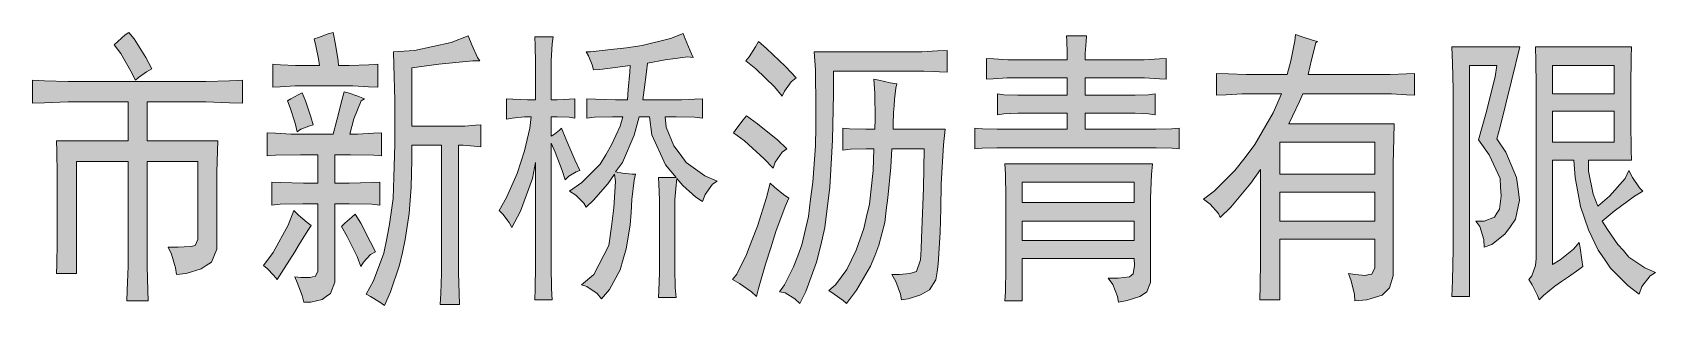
# Model space of a CAD drawing. Header units: millimetres. Extents: x 0 to 586, y 0 to 414.
# Drawn here: x 552.11 to 567.81, y 71.8 to 74.45 of the extents above; entities that cross this region are included whole.
import ezdxf

# ---------------------------------------------------------------- set-up
doc = ezdxf.new("R2010")
doc.units = ezdxf.units.MM

msp = doc.modelspace()

# ---------------------------------------------------------------- hatches: boundary and pattern name
h = msp.add_hatch(color=0)
h.dxf.hatch_style = 2
h.paths.add_polyline_path([(553.046194, 74.446694), (553.099111, 74.383194), (553.212, 74.203278), (553.268444, 74.093917), (553.219056, 74.065694), (553.141444, 74.00925), (553.109694, 73.984556), (553.067361, 74.07275), (552.968583, 74.242083), (552.905083, 74.32675), (552.940361, 74.3585), (553.010917, 74.422)])
h = msp.add_hatch(color=0)
h.dxf.hatch_style = 2
h.paths.add_polyline_path([(555.02175, 74.446694), (555.046444, 74.330278), (555.071139, 74.171528), (555.074667, 74.125667), (555.176972, 74.125667), (555.367472, 74.132722), (555.455667, 74.139778), (555.455667, 73.917528), (555.363944, 73.921056), (555.21225, 73.928111), (555.155806, 73.928111), (554.728944, 73.928111), (554.654861, 73.928111), (554.510222, 73.921056), (554.439667, 73.917528), (554.439667, 74.139778), (554.51375, 74.132722), (554.658389, 74.125667), (554.728944, 74.125667), (554.891222, 74.125667), (554.880639, 74.189167), (554.855944, 74.316167), (554.838306, 74.383194), (554.880639, 74.397306), (554.975889, 74.432583)])
h = msp.add_hatch(color=0)
h.dxf.hatch_style = 2
h.paths.add_polyline_path([(556.439917, 74.171528), (556.372889, 74.171528), (556.044806, 74.139778), (555.78375, 74.1045), (555.78375, 73.540056), (556.245889, 73.540056), (556.295278, 73.540056), (556.397583, 73.547111), (556.4505, 73.550639), (556.4505, 73.338972), (556.387, 73.346028), (556.281167, 73.353083), (556.235306, 73.353083), (556.235306, 72.210083), (556.235306, 72.118361), (556.242361, 71.917278), (556.245889, 71.811444), (556.058917, 71.811444), (556.062444, 71.917278), (556.0695, 72.111306), (556.0695, 72.1995), (556.0695, 73.353083), (555.78375, 73.353083), (555.78375, 73.211972), (555.776694, 72.947389), (555.766111, 72.820389), (555.759056, 72.693389), (555.72025, 72.439389), (555.692028, 72.315917), (555.663806, 72.192444), (555.575611, 71.934917), (555.519167, 71.800861), (555.473306, 71.832611), (555.385111, 71.889056), (555.342778, 71.910222), (555.413333, 72.04075), (555.512111, 72.308861), (555.540333, 72.449972), (555.568556, 72.591083), (555.603833, 72.838028), (555.607361, 72.940333), (555.610889, 73.046167), (555.617944, 73.363667), (555.617944, 73.571806), (555.617944, 73.790528), (555.610889, 74.132722), (555.607361, 74.259722), (555.808444, 74.270306), (556.16475, 74.347917), (556.327028, 74.414944), (556.362306, 74.32675), (556.41875, 74.203278)])
h = msp.add_hatch(color=0)
h.dxf.hatch_style = 2
h.paths.add_polyline_path([(557.265417, 73.017944), (557.237194, 73.109667), (557.170167, 73.286056), (557.131361, 73.37425), (557.131361, 72.287694), (557.131361, 72.181861), (557.134889, 71.966667), (557.141944, 71.857306), (556.972611, 71.857306), (556.976139, 71.966667), (556.979667, 72.181861), (556.979667, 72.287694), (556.979667, 73.187278), (556.951444, 73.032056), (556.835028, 72.714556), (556.750361, 72.555806), (556.725667, 72.605194), (556.662167, 72.686333), (556.626889, 72.721611), (556.697444, 72.848611), (556.803278, 73.081444), (556.838556, 73.190806), (556.873833, 73.300167), (556.923222, 73.518889), (556.937333, 73.62825), (556.873833, 73.62825), (556.753889, 73.617667), (556.697444, 73.607083), (556.697444, 73.804639), (556.760944, 73.801111), (556.902056, 73.794056), (556.979667, 73.794056), (556.979667, 74.07275), (556.979667, 74.153889), (556.976139, 74.319694), (556.972611, 74.404361), (557.149, 74.404361), (557.141944, 74.337333), (557.131361, 74.171528), (557.131361, 74.07275), (557.131361, 73.794056), (557.187806, 73.794056), (557.304222, 73.801111), (557.360667, 73.804639), (557.360667, 73.617667), (557.304222, 73.624722), (557.187806, 73.62825), (557.131361, 73.62825), (557.131361, 73.441278), (557.163111, 73.462444), (557.2125, 73.50125), (557.230139, 73.518889), (557.272472, 73.416583), (557.360667, 73.211972), (557.406528, 73.109667), (557.37125, 73.095556), (557.300694, 73.053222)])
h = msp.add_hatch(color=0)
h.dxf.hatch_style = 2
h.paths.add_polyline_path([(558.503667, 74.203278), (558.45075, 74.210333), (558.232028, 74.182111), (558.062694, 74.150361), (558.052111, 74.065694), (558.030944, 73.889306), (558.016833, 73.794056), (558.337861, 73.794056), (558.390778, 73.794056), (558.517778, 73.801111), (558.595389, 73.804639), (558.595389, 73.617667), (558.517778, 73.624722), (558.337861, 73.62825), (558.232028, 73.62825), (558.242611, 73.529472), (558.316694, 73.349556), (558.376667, 73.268417), (558.436639, 73.187278), (558.616556, 73.05675), (558.7365, 73.007361), (558.690639, 72.975611), (558.620083, 72.876833), (558.595389, 72.809806), (558.528361, 72.852139), (558.404889, 72.965028), (558.344917, 73.032056), (558.337861, 72.968556), (558.327278, 72.823917), (558.327278, 72.742778), (558.327278, 72.23125), (558.327278, 72.157167), (558.330806, 71.97725), (558.337861, 71.878472), (558.168528, 71.878472), (558.172056, 71.9455), (558.179111, 72.121889), (558.179111, 72.23125), (558.179111, 72.742778), (558.179111, 72.823917), (558.172056, 72.975611), (558.168528, 73.042639), (558.337861, 73.042639), (558.235556, 73.162583), (558.105028, 73.455389), (558.080333, 73.62825), (557.981556, 73.62825), (557.932167, 73.451861), (557.819278, 73.187278), (557.75225, 73.095556), (557.819278, 73.084972), (557.914528, 73.074389), (557.946278, 73.074389), (557.932167, 73.014417), (557.911, 72.827444), (557.903944, 72.703972), (557.893361, 72.5805), (557.854556, 72.351194), (557.826333, 72.248889), (557.798111, 72.146583), (557.695806, 71.956083), (557.618194, 71.867889), (557.575861, 71.917278), (557.477083, 71.984306), (557.424167, 72.001944), (557.544111, 72.100722), (557.68875, 72.382944), (557.713444, 72.566389), (557.738139, 72.746306), (557.75225, 73.003833), (557.741667, 73.074389), (557.678167, 72.979139), (557.540583, 72.820389), (557.470028, 72.753361), (557.445333, 72.792167), (557.367722, 72.869778), (557.30775, 72.908583), (557.427694, 72.99325), (557.604083, 73.169639), (557.660528, 73.261361), (557.713444, 73.356611), (557.798111, 73.540056), (557.822806, 73.62825), (557.724028, 73.62825), (557.551167, 73.624722), (557.477083, 73.617667), (557.477083, 73.804639), (557.558222, 73.801111), (557.75225, 73.794056), (557.868667, 73.794056), (557.875722, 73.892833), (557.889833, 74.062167), (557.893361, 74.125667), (557.776944, 74.111556), (557.600556, 74.086861), (557.540583, 74.083333), (557.526472, 74.132722), (557.491194, 74.220917), (557.470028, 74.259722), (557.512361, 74.259722), (557.706389, 74.280889), (557.858083, 74.298528), (558.009778, 74.319694), (558.284944, 74.386722), (558.408417, 74.436111), (558.426056, 74.383194), (558.475444, 74.266778)])
h = msp.add_hatch(color=0)
h.dxf.hatch_style = 2
h.paths.add_polyline_path([(562.306611, 74.414944), (562.303083, 74.3585), (562.296028, 74.242083), (562.296028, 74.182111), (562.786389, 74.182111), (562.864, 74.182111), (563.012167, 74.189167), (563.079194, 74.192694), (563.079194, 73.995139), (563.012167, 73.998667), (562.867528, 74.005722), (562.793444, 74.005722), (562.296028, 74.005722), (562.296028, 73.839917), (562.722889, 73.839917), (562.779333, 73.839917), (562.906333, 73.843444), (562.969833, 73.8505), (562.969833, 73.649417), (562.906333, 73.656472), (562.779333, 73.663528), (562.722889, 73.663528), (562.296028, 73.663528), (562.296028, 73.508306), (562.892222, 73.508306), (562.976889, 73.508306), (563.132111, 73.511833), (563.202667, 73.518889), (563.202667, 73.317806), (563.135639, 73.324861), (562.980417, 73.328389), (562.892222, 73.328389), (561.509333, 73.328389), (561.438778, 73.328389), (561.297667, 73.324861), (561.227111, 73.317806), (561.227111, 73.518889), (561.301194, 73.511833), (561.442306, 73.508306), (561.509333, 73.508306), (562.119639, 73.508306), (562.119639, 73.663528), (561.713944, 73.663528), (561.643389, 73.663528), (561.509333, 73.656472), (561.445833, 73.649417), (561.445833, 73.8505), (561.509333, 73.843444), (561.643389, 73.839917), (561.713944, 73.839917), (562.119639, 73.839917), (562.119639, 74.005722), (561.615167, 74.005722), (561.541083, 74.005722), (561.4035, 73.998667), (561.34, 73.995139), (561.34, 74.192694), (561.410556, 74.189167), (561.548139, 74.182111), (561.615167, 74.182111), (562.119639, 74.182111), (562.119639, 74.249139), (562.116111, 74.365556), (562.112583, 74.414944)])
h = msp.add_hatch(color=0)
h.paths.add_polyline_path([(563.439028, 72.830972), (563.541333, 72.908583), (563.742417, 73.109667), (563.841194, 73.236667), (563.936444, 73.360139), (564.112833, 73.667056), (564.193972, 73.8505), (563.876472, 73.8505), (563.812972, 73.8505), (563.65775, 73.843444), (563.566028, 73.839917), (563.566028, 74.048056), (563.678917, 74.044528), (563.851778, 74.037472), (563.91175, 74.037472), (564.246889, 74.037472), (564.282167, 74.171528), (564.320972, 74.365556), (564.328028, 74.425528), (564.391528, 74.404361), (564.500889, 74.369083), (564.539694, 74.3585), (564.525583, 74.344389), (564.48325, 74.182111), (564.4515, 74.037472), (565.167639, 74.037472), (565.24525, 74.037472), (565.400472, 74.044528), (565.478083, 74.048056), (565.478083, 73.839917), (565.400472, 73.843444), (565.255833, 73.8505), (565.195861, 73.8505), (564.398583, 73.8505), (564.366833, 73.776417), (564.299806, 73.635306), (564.264528, 73.561222), (565.284056, 73.561222), (565.280528, 73.423639), (565.273472, 73.173167), (565.273472, 73.063806), (565.273472, 72.16775), (565.273472, 72.090139), (565.238194, 71.973722), (565.202917, 71.938444), (565.167639, 71.903167), (565.019472, 71.857306), (564.903056, 71.846722), (564.899528, 71.906694), (564.867778, 72.04075), (564.839556, 72.111306), (564.906583, 72.100722), (565.005361, 72.093667), (565.037111, 72.100722), (565.065333, 72.10425), (565.097083, 72.16775), (565.097083, 72.220667), (565.097083, 72.442917), (564.176333, 72.442917), (564.176333, 71.857306), (563.982306, 71.857306), (563.985833, 71.994889), (563.989361, 72.23125), (563.989361, 72.333556), (563.989361, 73.12025), (563.897639, 72.986194), (563.703611, 72.753361), (563.601306, 72.654583), (563.583667, 72.693389), (563.502528, 72.781583)])
h.paths.add_polyline_path([(565.097083, 73.074389), (565.097083, 73.384833), (564.176333, 73.384833), (564.176333, 73.074389)])
h.paths.add_polyline_path([(565.097083, 72.619306), (565.097083, 72.898), (564.176333, 72.898), (564.176333, 72.619306)])
h = msp.add_hatch(color=0)
h.dxf.hatch_style = 2
h.paths.add_polyline_path([(559.135139, 74.3585), (559.21275, 74.291472), (559.396194, 74.115083), (559.4985, 74.005722), (559.452639, 73.966917), (559.385611, 73.878722), (559.364444, 73.829333), (559.290361, 73.921056), (559.110444, 74.093917), (559.011667, 74.171528), (559.046944, 74.210333), (559.106917, 74.305583)])
h = msp.add_hatch(color=0)
h.dxf.hatch_style = 2
h.paths.add_polyline_path([(559.533778, 71.822028), (559.487917, 71.867889), (559.392667, 71.924333), (559.33975, 71.934917), (559.385611, 72.001944), (559.473806, 72.174806), (559.516139, 72.284167), (559.554944, 72.39), (559.618444, 72.665167), (559.639611, 72.830972), (559.660778, 72.996778), (559.685472, 73.349556), (559.689, 73.533), (559.689, 73.719972), (559.685472, 74.083333), (559.674889, 74.259722), (560.659139, 74.259722), (560.715583, 74.259722), (560.867278, 74.266778), (560.959, 74.270306), (560.959, 74.062167), (560.884917, 74.065694), (560.733222, 74.07275), (560.659139, 74.07275), (559.861861, 74.07275), (559.861861, 73.8505), (559.851278, 73.402472), (559.837167, 73.173167), (559.826583, 72.947389), (559.777194, 72.555806), (559.738389, 72.386472), (559.696056, 72.220667), (559.59375, 71.938444)])
h = msp.add_hatch(color=0)
h.dxf.hatch_style = 2
h.paths.add_polyline_path([(566.497611, 74.305583), (566.416472, 73.9775), (566.307111, 73.533), (566.275361, 73.416583), (566.363556, 73.286056), (566.465861, 73.042639), (566.479972, 72.92975), (566.494083, 72.820389), (566.455278, 72.636944), (566.405889, 72.566389), (566.352972, 72.492306), (566.225972, 72.393528), (566.151889, 72.365306), (566.148361, 72.439389), (566.109556, 72.566389), (566.07075, 72.619306), (566.151889, 72.619306), (566.254194, 72.658111), (566.275361, 72.696917), (566.300056, 72.735722), (566.317694, 72.862722), (566.310639, 72.947389), (566.307111, 73.032056), (566.201278, 73.261361), (566.098972, 73.406), (566.169528, 73.656472), (566.257722, 74.016306), (566.275361, 74.125667), (566.010778, 74.125667), (566.010778, 71.889056), (565.841444, 71.889056), (565.844972, 72.044278), (565.852028, 72.347667), (565.852028, 72.499361), (565.852028, 73.794056), (565.852028, 73.892833), (565.844972, 74.150361), (565.841444, 74.305583)])
h = msp.add_hatch(color=0)
h.paths.add_polyline_path([(567.577111, 74.305583), (567.573583, 74.203278), (567.570056, 73.928111), (567.570056, 73.751722), (567.570056, 73.578861), (567.573583, 73.307222), (567.577111, 73.208444), (567.160833, 73.208444), (567.160833, 73.102611), (567.206694, 72.880361), (567.252556, 72.763944), (567.365444, 72.859194), (567.517139, 73.032056), (567.552417, 73.109667), (567.587694, 73.042639), (567.654722, 72.940333), (567.686472, 72.908583), (567.605333, 72.859194), (567.411306, 72.714556), (567.294889, 72.619306), (567.344278, 72.538167), (567.446583, 72.393528), (567.4995, 72.333556), (567.552417, 72.270056), (567.707639, 72.16775), (567.809944, 72.121889), (567.757028, 72.090139), (567.675889, 71.984306), (567.651194, 71.910222), (567.541833, 71.994889), (567.376028, 72.164222), (567.316056, 72.248889), (567.256083, 72.337083), (567.160833, 72.534639), (567.122028, 72.647528), (567.083222, 72.760417), (567.033833, 73.042639), (567.019722, 73.208444), (566.815111, 73.208444), (566.815111, 72.1995), (566.889194, 72.245361), (567.016194, 72.347667), (567.072639, 72.411167), (567.079694, 72.361778), (567.097333, 72.245361), (567.107917, 72.178333), (567.069111, 72.150111), (566.966806, 72.079556), (566.899778, 72.033694), (566.836278, 71.987833), (566.726917, 71.899639), (566.684583, 71.857306), (566.666944, 71.899639), (566.617556, 72.001944), (566.585806, 72.054861), (566.614028, 72.090139), (566.649306, 72.188917), (566.656361, 72.255944), (566.656361, 73.815222), (566.656361, 73.928111), (566.652833, 74.171528), (566.649306, 74.305583)])
h.paths.add_polyline_path([(567.411306, 73.384833), (567.411306, 73.684694), (566.815111, 73.684694), (566.815111, 73.384833)])
h.paths.add_polyline_path([(567.411306, 73.8505), (567.411306, 74.125667), (566.815111, 74.125667), (566.815111, 73.8505)])
h = msp.add_hatch(color=0)
h.dxf.hatch_style = 2
h.paths.add_polyline_path([(553.684722, 73.970444), (553.790556, 73.970444), (554.019861, 73.9775), (554.146861, 73.984556), (554.146861, 73.762306), (554.019861, 73.765833), (553.790556, 73.772889), (553.684722, 73.772889), (553.222583, 73.772889), (553.222583, 73.395417), (553.906972, 73.395417), (553.903444, 73.296639), (553.896389, 73.092028), (553.896389, 72.986194), (553.896389, 72.442917), (553.896389, 72.347667), (553.847, 72.220667), (553.794083, 72.188917), (553.744694, 72.157167), (553.600056, 72.111306), (553.508333, 72.100722), (553.49775, 72.16775), (553.458944, 72.298278), (553.427194, 72.365306), (553.522444, 72.365306), (553.638861, 72.372361), (553.663556, 72.375889), (553.68825, 72.382944), (553.712944, 72.439389), (553.712944, 72.488778), (553.712944, 73.197861), (553.222583, 73.197861), (553.222583, 72.322972), (553.222583, 72.181861), (553.229639, 71.9455), (553.233167, 71.846722), (553.028556, 71.846722), (553.032083, 71.9455), (553.039139, 72.181861), (553.039139, 72.322972), (553.039139, 73.197861), (552.541722, 73.197861), (552.541722, 72.111306), (552.347694, 72.111306), (552.351222, 72.1995), (552.35475, 72.411167), (552.35475, 72.531111), (552.35475, 72.940333), (552.35475, 73.070861), (552.351222, 73.296639), (552.347694, 73.395417), (553.039139, 73.395417), (553.039139, 73.772889), (552.577, 73.772889), (552.460583, 73.772889), (552.231278, 73.765833), (552.114861, 73.762306), (552.114861, 73.984556), (552.231278, 73.9775), (552.460583, 73.970444), (552.577, 73.970444)])
h = msp.add_hatch(color=0)
h.dxf.hatch_style = 2
h.paths.add_polyline_path([(560.518028, 71.857306), (560.507444, 71.910222), (560.465111, 72.033694), (560.426306, 72.100722), (560.500389, 72.100722), (560.599167, 72.111306), (560.630917, 72.121889), (560.662667, 72.132472), (560.701472, 72.245361), (560.708528, 72.347667), (560.712056, 72.4535), (560.729694, 72.936806), (560.73675, 73.317806), (560.426306, 73.317806), (560.415722, 73.141417), (560.3875, 72.845083), (560.369861, 72.725139), (560.35575, 72.605194), (560.299306, 72.386472), (560.2605, 72.284167), (560.218167, 72.181861), (560.084111, 71.949028), (559.985333, 71.822028), (559.953583, 71.85025), (559.868917, 71.910222), (559.816, 71.9455), (559.8795, 72.001944), (559.988861, 72.150111), (560.034722, 72.245361), (560.080583, 72.337083), (560.154667, 72.54875), (560.179361, 72.665167), (560.207583, 72.781583), (560.242861, 73.109667), (560.249917, 73.317806), (560.175833, 73.317806), (560.024139, 73.314278), (559.950056, 73.307222), (559.950056, 73.518889), (560.017083, 73.511833), (560.172306, 73.508306), (560.2605, 73.508306), (560.264028, 73.610611), (560.2605, 73.854028), (560.249917, 73.995139), (560.299306, 73.984556), (560.408667, 73.959861), (560.472167, 73.949278), (560.465111, 73.906944), (560.451, 73.797583), (560.447472, 73.734083), (560.440417, 73.670583), (560.436889, 73.557694), (560.436889, 73.508306), (560.941361, 73.508306), (560.923722, 73.356611), (560.902556, 72.975611), (560.899028, 72.742778), (560.891972, 72.509944), (560.874333, 72.203028), (560.86375, 72.128944), (560.849639, 72.051333), (560.789667, 71.952556), (560.743806, 71.927861), (560.694417, 71.903167), (560.581528, 71.867889)])
h = msp.add_hatch(color=0)
h.dxf.hatch_style = 2
h.paths.add_polyline_path([(555.325139, 73.804639), (555.293389, 73.783472), (555.222833, 73.610611), (555.184028, 73.462444), (555.258111, 73.462444), (555.413333, 73.4695), (555.490944, 73.473028), (555.490944, 73.250778), (555.416861, 73.257833), (555.191083, 73.261361), (555.039389, 73.261361), (555.039389, 72.986194), (555.176972, 72.986194), (555.395694, 72.99325), (555.473306, 72.996778), (555.473306, 72.774528), (555.395694, 72.781583), (555.176972, 72.785111), (555.039389, 72.785111), (555.039389, 72.111306), (555.039389, 72.026639), (554.997056, 71.917278), (554.954722, 71.889056), (554.915917, 71.860833), (554.806556, 71.832611), (554.739528, 71.832611), (554.721889, 71.899639), (554.676028, 72.023111), (554.651333, 72.079556), (554.711306, 72.0725), (554.7995, 72.0725), (554.824194, 72.079556), (554.848889, 72.083083), (554.873583, 72.132472), (554.873583, 72.178333), (554.873583, 72.785111), (554.728944, 72.785111), (554.510222, 72.781583), (554.429083, 72.774528), (554.429083, 72.996778), (554.51375, 72.99325), (554.736, 72.986194), (554.873583, 72.986194), (554.873583, 73.261361), (554.707778, 73.261361), (554.464361, 73.257833), (554.383222, 73.250778), (554.383222, 73.473028), (554.464361, 73.4695), (554.616056, 73.462444), (554.686611, 73.462444), (555.02175, 73.462444), (555.057028, 73.5965), (555.109944, 73.801111), (555.127583, 73.871667), (555.166389, 73.861083), (555.261639, 73.829333)])
h = msp.add_hatch(color=0)
h.dxf.hatch_style = 2
h.paths.add_polyline_path([(554.721889, 73.861083), (554.753639, 73.783472), (554.806556, 73.62825), (554.827722, 73.550639), (554.788917, 73.540056), (554.711306, 73.508306), (554.676028, 73.483611), (554.654861, 73.568278), (554.605472, 73.716444), (554.580778, 73.783472), (554.612528, 73.804639), (554.683083, 73.843444)])
h = msp.add_hatch(color=0)
h.dxf.hatch_style = 2
h.paths.add_polyline_path([(559.018722, 73.638833), (559.124556, 73.561222), (559.322111, 73.402472), (559.410306, 73.317806), (559.364444, 73.286056), (559.297417, 73.190806), (559.27625, 73.130833), (559.191583, 73.222556), (559.001083, 73.395417), (558.89525, 73.473028), (558.927, 73.518889), (558.986972, 73.600028)])
h = msp.add_hatch(color=0)
h.paths.add_polyline_path([(562.518278, 72.065444), (562.613528, 72.065444), (562.722889, 72.079556), (562.740528, 72.093667), (562.758167, 72.107778), (562.772278, 72.188917), (562.76875, 72.255944), (561.685722, 72.255944), (561.685722, 71.846722), (561.516389, 71.846722), (561.523444, 71.934917), (561.526972, 72.160694), (561.526972, 72.298278), (561.526972, 72.732194), (561.526972, 72.852139), (561.523444, 73.074389), (561.516389, 73.173167), (562.945139, 73.173167), (562.934556, 73.070861), (562.9275, 72.841556), (562.9275, 72.721611), (562.9275, 72.090139), (562.9275, 72.023111), (562.892222, 71.934917), (562.856944, 71.910222), (562.821667, 71.889056), (562.701722, 71.85025), (562.617056, 71.832611), (562.606472, 71.889056), (562.560611, 72.005472)])
h.paths.add_polyline_path([(562.76875, 72.799222), (562.76875, 72.996778), (561.685722, 72.996778), (561.685722, 72.799222)])
h.paths.add_polyline_path([(562.76875, 72.432333), (562.76875, 72.619306), (561.685722, 72.619306), (561.685722, 72.432333)])
h = msp.add_hatch(color=0)
h.dxf.hatch_style = 2
h.paths.add_polyline_path([(559.427944, 72.841556), (559.392667, 72.760417), (559.304472, 72.517), (559.255083, 72.361778), (559.202167, 72.203028), (559.135139, 71.966667), (559.1175, 71.889056), (559.068111, 71.934917), (558.951694, 72.016056), (558.884667, 72.054861), (558.927, 72.10425), (559.018722, 72.29475), (559.071639, 72.432333), (559.124556, 72.569917), (559.21275, 72.848611), (559.248028, 72.986194), (559.290361, 72.947389), (559.378556, 72.876833)])
h = msp.add_hatch(color=0)
h.dxf.hatch_style = 2
h.paths.add_polyline_path([(554.810083, 72.576972), (554.785389, 72.538167), (554.721889, 72.439389), (554.686611, 72.382944), (554.651333, 72.322972), (554.549028, 72.160694), (554.482, 72.054861), (554.45025, 72.093667), (554.383222, 72.160694), (554.347944, 72.188917), (554.443194, 72.315917), (554.587833, 72.5805), (554.64075, 72.721611), (554.686611, 72.67575), (554.771278, 72.605194)])
h = msp.add_hatch(color=0)
h.dxf.hatch_style = 2
h.paths.add_polyline_path([(555.236944, 72.686333), (555.289861, 72.598139), (555.385111, 72.414694), (555.430972, 72.322972), (555.385111, 72.29475), (555.314556, 72.220667), (555.289861, 72.178333), (555.254583, 72.277111), (555.159333, 72.471139), (555.102889, 72.566389), (555.134639, 72.598139), (555.201667, 72.658111)])

# ---------------------------------------------------------------- linework, layer by layer
at = {"color": 0, "lineweight": 0}
for points in [[(553.046194, 74.446694), (553.099111, 74.383194), (553.212, 74.203278), (553.268444, 74.093917), (553.219056, 74.065694), (553.141444, 74.00925), (553.109694, 73.984556), (553.067361, 74.07275), (552.968583, 74.242083), (552.905083, 74.32675), (552.940361, 74.3585), (553.010917, 74.422)], [(555.02175, 74.446694), (555.046444, 74.330278), (555.071139, 74.171528), (555.074667, 74.125667), (555.176972, 74.125667), (555.367472, 74.132722), (555.455667, 74.139778), (555.455667, 73.917528), (555.363944, 73.921056), (555.21225, 73.928111), (555.155806, 73.928111), (554.728944, 73.928111), (554.654861, 73.928111), (554.510222, 73.921056), (554.439667, 73.917528), (554.439667, 74.139778), (554.51375, 74.132722), (554.658389, 74.125667), (554.728944, 74.125667), (554.891222, 74.125667), (554.880639, 74.189167), (554.855944, 74.316167), (554.838306, 74.383194), (554.880639, 74.397306), (554.975889, 74.432583)], [(556.439917, 74.171528), (556.372889, 74.171528), (556.044806, 74.139778), (555.78375, 74.1045), (555.78375, 73.540056), (556.245889, 73.540056), (556.295278, 73.540056), (556.397583, 73.547111), (556.4505, 73.550639), (556.4505, 73.338972), (556.387, 73.346028), (556.281167, 73.353083), (556.235306, 73.353083), (556.235306, 72.210083), (556.235306, 72.118361), (556.242361, 71.917278), (556.245889, 71.811444), (556.058917, 71.811444), (556.062444, 71.917278), (556.0695, 72.111306), (556.0695, 72.1995), (556.0695, 73.353083), (555.78375, 73.353083), (555.78375, 73.211972), (555.776694, 72.947389), (555.766111, 72.820389), (555.759056, 72.693389), (555.72025, 72.439389), (555.692028, 72.315917), (555.663806, 72.192444), (555.575611, 71.934917), (555.519167, 71.800861), (555.473306, 71.832611), (555.385111, 71.889056), (555.342778, 71.910222), (555.413333, 72.04075), (555.512111, 72.308861), (555.540333, 72.449972), (555.568556, 72.591083), (555.603833, 72.838028), (555.607361, 72.940333), (555.610889, 73.046167), (555.617944, 73.363667), (555.617944, 73.571806), (555.617944, 73.790528), (555.610889, 74.132722), (555.607361, 74.259722), (555.808444, 74.270306), (556.16475, 74.347917), (556.327028, 74.414944), (556.362306, 74.32675), (556.41875, 74.203278)], [(557.265417, 73.017944), (557.237194, 73.109667), (557.170167, 73.286056), (557.131361, 73.37425), (557.131361, 72.287694), (557.131361, 72.181861), (557.134889, 71.966667), (557.141944, 71.857306), (556.972611, 71.857306), (556.976139, 71.966667), (556.979667, 72.181861), (556.979667, 72.287694), (556.979667, 73.187278), (556.951444, 73.032056), (556.835028, 72.714556), (556.750361, 72.555806), (556.725667, 72.605194), (556.662167, 72.686333), (556.626889, 72.721611), (556.697444, 72.848611), (556.803278, 73.081444), (556.838556, 73.190806), (556.873833, 73.300167), (556.923222, 73.518889), (556.937333, 73.62825), (556.873833, 73.62825), (556.753889, 73.617667), (556.697444, 73.607083), (556.697444, 73.804639), (556.760944, 73.801111), (556.902056, 73.794056), (556.979667, 73.794056), (556.979667, 74.07275), (556.979667, 74.153889), (556.976139, 74.319694), (556.972611, 74.404361), (557.149, 74.404361), (557.141944, 74.337333), (557.131361, 74.171528), (557.131361, 74.07275), (557.131361, 73.794056), (557.187806, 73.794056), (557.304222, 73.801111), (557.360667, 73.804639), (557.360667, 73.617667), (557.304222, 73.624722), (557.187806, 73.62825), (557.131361, 73.62825), (557.131361, 73.441278), (557.163111, 73.462444), (557.2125, 73.50125), (557.230139, 73.518889), (557.272472, 73.416583), (557.360667, 73.211972), (557.406528, 73.109667), (557.37125, 73.095556), (557.300694, 73.053222)], [(558.503667, 74.203278), (558.45075, 74.210333), (558.232028, 74.182111), (558.062694, 74.150361), (558.052111, 74.065694), (558.030944, 73.889306), (558.016833, 73.794056), (558.337861, 73.794056), (558.390778, 73.794056), (558.517778, 73.801111), (558.595389, 73.804639), (558.595389, 73.617667), (558.517778, 73.624722), (558.337861, 73.62825), (558.232028, 73.62825), (558.242611, 73.529472), (558.316694, 73.349556), (558.376667, 73.268417), (558.436639, 73.187278), (558.616556, 73.05675), (558.7365, 73.007361), (558.690639, 72.975611), (558.620083, 72.876833), (558.595389, 72.809806), (558.528361, 72.852139), (558.404889, 72.965028), (558.344917, 73.032056), (558.337861, 72.968556), (558.327278, 72.823917), (558.327278, 72.742778), (558.327278, 72.23125), (558.327278, 72.157167), (558.330806, 71.97725), (558.337861, 71.878472), (558.168528, 71.878472), (558.172056, 71.9455), (558.179111, 72.121889), (558.179111, 72.23125), (558.179111, 72.742778), (558.179111, 72.823917), (558.172056, 72.975611), (558.168528, 73.042639), (558.337861, 73.042639), (558.235556, 73.162583), (558.105028, 73.455389), (558.080333, 73.62825), (557.981556, 73.62825), (557.932167, 73.451861), (557.819278, 73.187278), (557.75225, 73.095556), (557.819278, 73.084972), (557.914528, 73.074389), (557.946278, 73.074389), (557.932167, 73.014417), (557.911, 72.827444), (557.903944, 72.703972), (557.893361, 72.5805), (557.854556, 72.351194), (557.826333, 72.248889), (557.798111, 72.146583), (557.695806, 71.956083), (557.618194, 71.867889), (557.575861, 71.917278), (557.477083, 71.984306), (557.424167, 72.001944), (557.544111, 72.100722), (557.68875, 72.382944), (557.713444, 72.566389), (557.738139, 72.746306), (557.75225, 73.003833), (557.741667, 73.074389), (557.678167, 72.979139), (557.540583, 72.820389), (557.470028, 72.753361), (557.445333, 72.792167), (557.367722, 72.869778), (557.30775, 72.908583), (557.427694, 72.99325), (557.604083, 73.169639), (557.660528, 73.261361), (557.713444, 73.356611), (557.798111, 73.540056), (557.822806, 73.62825), (557.724028, 73.62825), (557.551167, 73.624722), (557.477083, 73.617667), (557.477083, 73.804639), (557.558222, 73.801111), (557.75225, 73.794056), (557.868667, 73.794056), (557.875722, 73.892833), (557.889833, 74.062167), (557.893361, 74.125667), (557.776944, 74.111556), (557.600556, 74.086861), (557.540583, 74.083333), (557.526472, 74.132722), (557.491194, 74.220917), (557.470028, 74.259722), (557.512361, 74.259722), (557.706389, 74.280889), (557.858083, 74.298528), (558.009778, 74.319694), (558.284944, 74.386722), (558.408417, 74.436111), (558.426056, 74.383194), (558.475444, 74.266778)], [(562.306611, 74.414944), (562.303083, 74.3585), (562.296028, 74.242083), (562.296028, 74.182111), (562.786389, 74.182111), (562.864, 74.182111), (563.012167, 74.189167), (563.079194, 74.192694), (563.079194, 73.995139), (563.012167, 73.998667), (562.867528, 74.005722), (562.793444, 74.005722), (562.296028, 74.005722), (562.296028, 73.839917), (562.722889, 73.839917), (562.779333, 73.839917), (562.906333, 73.843444), (562.969833, 73.8505), (562.969833, 73.649417), (562.906333, 73.656472), (562.779333, 73.663528), (562.722889, 73.663528), (562.296028, 73.663528), (562.296028, 73.508306), (562.892222, 73.508306), (562.976889, 73.508306), (563.132111, 73.511833), (563.202667, 73.518889), (563.202667, 73.317806), (563.135639, 73.324861), (562.980417, 73.328389), (562.892222, 73.328389), (561.509333, 73.328389), (561.438778, 73.328389), (561.297667, 73.324861), (561.227111, 73.317806), (561.227111, 73.518889), (561.301194, 73.511833), (561.442306, 73.508306), (561.509333, 73.508306), (562.119639, 73.508306), (562.119639, 73.663528), (561.713944, 73.663528), (561.643389, 73.663528), (561.509333, 73.656472), (561.445833, 73.649417), (561.445833, 73.8505), (561.509333, 73.843444), (561.643389, 73.839917), (561.713944, 73.839917), (562.119639, 73.839917), (562.119639, 74.005722), (561.615167, 74.005722), (561.541083, 74.005722), (561.4035, 73.998667), (561.34, 73.995139), (561.34, 74.192694), (561.410556, 74.189167), (561.548139, 74.182111), (561.615167, 74.182111), (562.119639, 74.182111), (562.119639, 74.249139), (562.116111, 74.365556), (562.112583, 74.414944)], [(563.439028, 72.830972), (563.541333, 72.908583), (563.742417, 73.109667), (563.841194, 73.236667), (563.936444, 73.360139), (564.112833, 73.667056), (564.193972, 73.8505), (563.876472, 73.8505), (563.812972, 73.8505), (563.65775, 73.843444), (563.566028, 73.839917), (563.566028, 74.048056), (563.678917, 74.044528), (563.851778, 74.037472), (563.91175, 74.037472), (564.246889, 74.037472), (564.282167, 74.171528), (564.320972, 74.365556), (564.328028, 74.425528), (564.391528, 74.404361), (564.500889, 74.369083), (564.539694, 74.3585), (564.525583, 74.344389), (564.48325, 74.182111), (564.4515, 74.037472), (565.167639, 74.037472), (565.24525, 74.037472), (565.400472, 74.044528), (565.478083, 74.048056), (565.478083, 73.839917), (565.400472, 73.843444), (565.255833, 73.8505), (565.195861, 73.8505), (564.398583, 73.8505), (564.366833, 73.776417), (564.299806, 73.635306), (564.264528, 73.561222), (565.284056, 73.561222), (565.280528, 73.423639), (565.273472, 73.173167), (565.273472, 73.063806), (565.273472, 72.16775), (565.273472, 72.090139), (565.238194, 71.973722), (565.202917, 71.938444), (565.167639, 71.903167), (565.019472, 71.857306), (564.903056, 71.846722), (564.899528, 71.906694), (564.867778, 72.04075), (564.839556, 72.111306), (564.906583, 72.100722), (565.005361, 72.093667), (565.037111, 72.100722), (565.065333, 72.10425), (565.097083, 72.16775), (565.097083, 72.220667), (565.097083, 72.442917), (564.176333, 72.442917), (564.176333, 71.857306), (563.982306, 71.857306), (563.985833, 71.994889), (563.989361, 72.23125), (563.989361, 72.333556), (563.989361, 73.12025), (563.897639, 72.986194), (563.703611, 72.753361), (563.601306, 72.654583), (563.583667, 72.693389), (563.502528, 72.781583)], [(559.135139, 74.3585), (559.21275, 74.291472), (559.396194, 74.115083), (559.4985, 74.005722), (559.452639, 73.966917), (559.385611, 73.878722), (559.364444, 73.829333), (559.290361, 73.921056), (559.110444, 74.093917), (559.011667, 74.171528), (559.046944, 74.210333), (559.106917, 74.305583)], [(559.533778, 71.822028), (559.487917, 71.867889), (559.392667, 71.924333), (559.33975, 71.934917), (559.385611, 72.001944), (559.473806, 72.174806), (559.516139, 72.284167), (559.554944, 72.39), (559.618444, 72.665167), (559.639611, 72.830972), (559.660778, 72.996778), (559.685472, 73.349556), (559.689, 73.533), (559.689, 73.719972), (559.685472, 74.083333), (559.674889, 74.259722), (560.659139, 74.259722), (560.715583, 74.259722), (560.867278, 74.266778), (560.959, 74.270306), (560.959, 74.062167), (560.884917, 74.065694), (560.733222, 74.07275), (560.659139, 74.07275), (559.861861, 74.07275), (559.861861, 73.8505), (559.851278, 73.402472), (559.837167, 73.173167), (559.826583, 72.947389), (559.777194, 72.555806), (559.738389, 72.386472), (559.696056, 72.220667), (559.59375, 71.938444)], [(566.497611, 74.305583), (566.416472, 73.9775), (566.307111, 73.533), (566.275361, 73.416583), (566.363556, 73.286056), (566.465861, 73.042639), (566.479972, 72.92975), (566.494083, 72.820389), (566.455278, 72.636944), (566.405889, 72.566389), (566.352972, 72.492306), (566.225972, 72.393528), (566.151889, 72.365306), (566.148361, 72.439389), (566.109556, 72.566389), (566.07075, 72.619306), (566.151889, 72.619306), (566.254194, 72.658111), (566.275361, 72.696917), (566.300056, 72.735722), (566.317694, 72.862722), (566.310639, 72.947389), (566.307111, 73.032056), (566.201278, 73.261361), (566.098972, 73.406), (566.169528, 73.656472), (566.257722, 74.016306), (566.275361, 74.125667), (566.010778, 74.125667), (566.010778, 71.889056), (565.841444, 71.889056), (565.844972, 72.044278), (565.852028, 72.347667), (565.852028, 72.499361), (565.852028, 73.794056), (565.852028, 73.892833), (565.844972, 74.150361), (565.841444, 74.305583)], [(567.577111, 74.305583), (567.573583, 74.203278), (567.570056, 73.928111), (567.570056, 73.751722), (567.570056, 73.578861), (567.573583, 73.307222), (567.577111, 73.208444), (567.160833, 73.208444), (567.160833, 73.102611), (567.206694, 72.880361), (567.252556, 72.763944), (567.365444, 72.859194), (567.517139, 73.032056), (567.552417, 73.109667), (567.587694, 73.042639), (567.654722, 72.940333), (567.686472, 72.908583), (567.605333, 72.859194), (567.411306, 72.714556), (567.294889, 72.619306), (567.344278, 72.538167), (567.446583, 72.393528), (567.4995, 72.333556), (567.552417, 72.270056), (567.707639, 72.16775), (567.809944, 72.121889), (567.757028, 72.090139), (567.675889, 71.984306), (567.651194, 71.910222), (567.541833, 71.994889), (567.376028, 72.164222), (567.316056, 72.248889), (567.256083, 72.337083), (567.160833, 72.534639), (567.122028, 72.647528), (567.083222, 72.760417), (567.033833, 73.042639), (567.019722, 73.208444), (566.815111, 73.208444), (566.815111, 72.1995), (566.889194, 72.245361), (567.016194, 72.347667), (567.072639, 72.411167), (567.079694, 72.361778), (567.097333, 72.245361), (567.107917, 72.178333), (567.069111, 72.150111), (566.966806, 72.079556), (566.899778, 72.033694), (566.836278, 71.987833), (566.726917, 71.899639), (566.684583, 71.857306), (566.666944, 71.899639), (566.617556, 72.001944), (566.585806, 72.054861), (566.614028, 72.090139), (566.649306, 72.188917), (566.656361, 72.255944), (566.656361, 73.815222), (566.656361, 73.928111), (566.652833, 74.171528), (566.649306, 74.305583)], [(567.411306, 73.8505), (567.411306, 74.125667), (566.815111, 74.125667), (566.815111, 73.8505)], [(553.684722, 73.970444), (553.790556, 73.970444), (554.019861, 73.9775), (554.146861, 73.984556), (554.146861, 73.762306), (554.019861, 73.765833), (553.790556, 73.772889), (553.684722, 73.772889), (553.222583, 73.772889), (553.222583, 73.395417), (553.906972, 73.395417), (553.903444, 73.296639), (553.896389, 73.092028), (553.896389, 72.986194), (553.896389, 72.442917), (553.896389, 72.347667), (553.847, 72.220667), (553.794083, 72.188917), (553.744694, 72.157167), (553.600056, 72.111306), (553.508333, 72.100722), (553.49775, 72.16775), (553.458944, 72.298278), (553.427194, 72.365306), (553.522444, 72.365306), (553.638861, 72.372361), (553.663556, 72.375889), (553.68825, 72.382944), (553.712944, 72.439389), (553.712944, 72.488778), (553.712944, 73.197861), (553.222583, 73.197861), (553.222583, 72.322972), (553.222583, 72.181861), (553.229639, 71.9455), (553.233167, 71.846722), (553.028556, 71.846722), (553.032083, 71.9455), (553.039139, 72.181861), (553.039139, 72.322972), (553.039139, 73.197861), (552.541722, 73.197861), (552.541722, 72.111306), (552.347694, 72.111306), (552.351222, 72.1995), (552.35475, 72.411167), (552.35475, 72.531111), (552.35475, 72.940333), (552.35475, 73.070861), (552.351222, 73.296639), (552.347694, 73.395417), (553.039139, 73.395417), (553.039139, 73.772889), (552.577, 73.772889), (552.460583, 73.772889), (552.231278, 73.765833), (552.114861, 73.762306), (552.114861, 73.984556), (552.231278, 73.9775), (552.460583, 73.970444), (552.577, 73.970444)], [(560.518028, 71.857306), (560.507444, 71.910222), (560.465111, 72.033694), (560.426306, 72.100722), (560.500389, 72.100722), (560.599167, 72.111306), (560.630917, 72.121889), (560.662667, 72.132472), (560.701472, 72.245361), (560.708528, 72.347667), (560.712056, 72.4535), (560.729694, 72.936806), (560.73675, 73.317806), (560.426306, 73.317806), (560.415722, 73.141417), (560.3875, 72.845083), (560.369861, 72.725139), (560.35575, 72.605194), (560.299306, 72.386472), (560.2605, 72.284167), (560.218167, 72.181861), (560.084111, 71.949028), (559.985333, 71.822028), (559.953583, 71.85025), (559.868917, 71.910222), (559.816, 71.9455), (559.8795, 72.001944), (559.988861, 72.150111), (560.034722, 72.245361), (560.080583, 72.337083), (560.154667, 72.54875), (560.179361, 72.665167), (560.207583, 72.781583), (560.242861, 73.109667), (560.249917, 73.317806), (560.175833, 73.317806), (560.024139, 73.314278), (559.950056, 73.307222), (559.950056, 73.518889), (560.017083, 73.511833), (560.172306, 73.508306), (560.2605, 73.508306), (560.264028, 73.610611), (560.2605, 73.854028), (560.249917, 73.995139), (560.299306, 73.984556), (560.408667, 73.959861), (560.472167, 73.949278), (560.465111, 73.906944), (560.451, 73.797583), (560.447472, 73.734083), (560.440417, 73.670583), (560.436889, 73.557694), (560.436889, 73.508306), (560.941361, 73.508306), (560.923722, 73.356611), (560.902556, 72.975611), (560.899028, 72.742778), (560.891972, 72.509944), (560.874333, 72.203028), (560.86375, 72.128944), (560.849639, 72.051333), (560.789667, 71.952556), (560.743806, 71.927861), (560.694417, 71.903167), (560.581528, 71.867889)], [(555.325139, 73.804639), (555.293389, 73.783472), (555.222833, 73.610611), (555.184028, 73.462444), (555.258111, 73.462444), (555.413333, 73.4695), (555.490944, 73.473028), (555.490944, 73.250778), (555.416861, 73.257833), (555.191083, 73.261361), (555.039389, 73.261361), (555.039389, 72.986194), (555.176972, 72.986194), (555.395694, 72.99325), (555.473306, 72.996778), (555.473306, 72.774528), (555.395694, 72.781583), (555.176972, 72.785111), (555.039389, 72.785111), (555.039389, 72.111306), (555.039389, 72.026639), (554.997056, 71.917278), (554.954722, 71.889056), (554.915917, 71.860833), (554.806556, 71.832611), (554.739528, 71.832611), (554.721889, 71.899639), (554.676028, 72.023111), (554.651333, 72.079556), (554.711306, 72.0725), (554.7995, 72.0725), (554.824194, 72.079556), (554.848889, 72.083083), (554.873583, 72.132472), (554.873583, 72.178333), (554.873583, 72.785111), (554.728944, 72.785111), (554.510222, 72.781583), (554.429083, 72.774528), (554.429083, 72.996778), (554.51375, 72.99325), (554.736, 72.986194), (554.873583, 72.986194), (554.873583, 73.261361), (554.707778, 73.261361), (554.464361, 73.257833), (554.383222, 73.250778), (554.383222, 73.473028), (554.464361, 73.4695), (554.616056, 73.462444), (554.686611, 73.462444), (555.02175, 73.462444), (555.057028, 73.5965), (555.109944, 73.801111), (555.127583, 73.871667), (555.166389, 73.861083), (555.261639, 73.829333)], [(554.721889, 73.861083), (554.753639, 73.783472), (554.806556, 73.62825), (554.827722, 73.550639), (554.788917, 73.540056), (554.711306, 73.508306), (554.676028, 73.483611), (554.654861, 73.568278), (554.605472, 73.716444), (554.580778, 73.783472), (554.612528, 73.804639), (554.683083, 73.843444)], [(559.018722, 73.638833), (559.124556, 73.561222), (559.322111, 73.402472), (559.410306, 73.317806), (559.364444, 73.286056), (559.297417, 73.190806), (559.27625, 73.130833), (559.191583, 73.222556), (559.001083, 73.395417), (558.89525, 73.473028), (558.927, 73.518889), (558.986972, 73.600028)], [(567.411306, 73.384833), (567.411306, 73.684694), (566.815111, 73.684694), (566.815111, 73.384833)], [(565.097083, 73.074389), (565.097083, 73.384833), (564.176333, 73.384833), (564.176333, 73.074389)], [(562.518278, 72.065444), (562.613528, 72.065444), (562.722889, 72.079556), (562.740528, 72.093667), (562.758167, 72.107778), (562.772278, 72.188917), (562.76875, 72.255944), (561.685722, 72.255944), (561.685722, 71.846722), (561.516389, 71.846722), (561.523444, 71.934917), (561.526972, 72.160694), (561.526972, 72.298278), (561.526972, 72.732194), (561.526972, 72.852139), (561.523444, 73.074389), (561.516389, 73.173167), (562.945139, 73.173167), (562.934556, 73.070861), (562.9275, 72.841556), (562.9275, 72.721611), (562.9275, 72.090139), (562.9275, 72.023111), (562.892222, 71.934917), (562.856944, 71.910222), (562.821667, 71.889056), (562.701722, 71.85025), (562.617056, 71.832611), (562.606472, 71.889056), (562.560611, 72.005472)], [(559.427944, 72.841556), (559.392667, 72.760417), (559.304472, 72.517), (559.255083, 72.361778), (559.202167, 72.203028), (559.135139, 71.966667), (559.1175, 71.889056), (559.068111, 71.934917), (558.951694, 72.016056), (558.884667, 72.054861), (558.927, 72.10425), (559.018722, 72.29475), (559.071639, 72.432333), (559.124556, 72.569917), (559.21275, 72.848611), (559.248028, 72.986194), (559.290361, 72.947389), (559.378556, 72.876833)], [(562.76875, 72.799222), (562.76875, 72.996778), (561.685722, 72.996778), (561.685722, 72.799222)], [(565.097083, 72.619306), (565.097083, 72.898), (564.176333, 72.898), (564.176333, 72.619306)], [(554.810083, 72.576972), (554.785389, 72.538167), (554.721889, 72.439389), (554.686611, 72.382944), (554.651333, 72.322972), (554.549028, 72.160694), (554.482, 72.054861), (554.45025, 72.093667), (554.383222, 72.160694), (554.347944, 72.188917), (554.443194, 72.315917), (554.587833, 72.5805), (554.64075, 72.721611), (554.686611, 72.67575), (554.771278, 72.605194)], [(555.236944, 72.686333), (555.289861, 72.598139), (555.385111, 72.414694), (555.430972, 72.322972), (555.385111, 72.29475), (555.314556, 72.220667), (555.289861, 72.178333), (555.254583, 72.277111), (555.159333, 72.471139), (555.102889, 72.566389), (555.134639, 72.598139), (555.201667, 72.658111)], [(562.76875, 72.432333), (562.76875, 72.619306), (561.685722, 72.619306), (561.685722, 72.432333)]]:
    msp.add_lwpolyline(points, close=True, dxfattribs=at)

doc.saveas('drawing.dxf')
